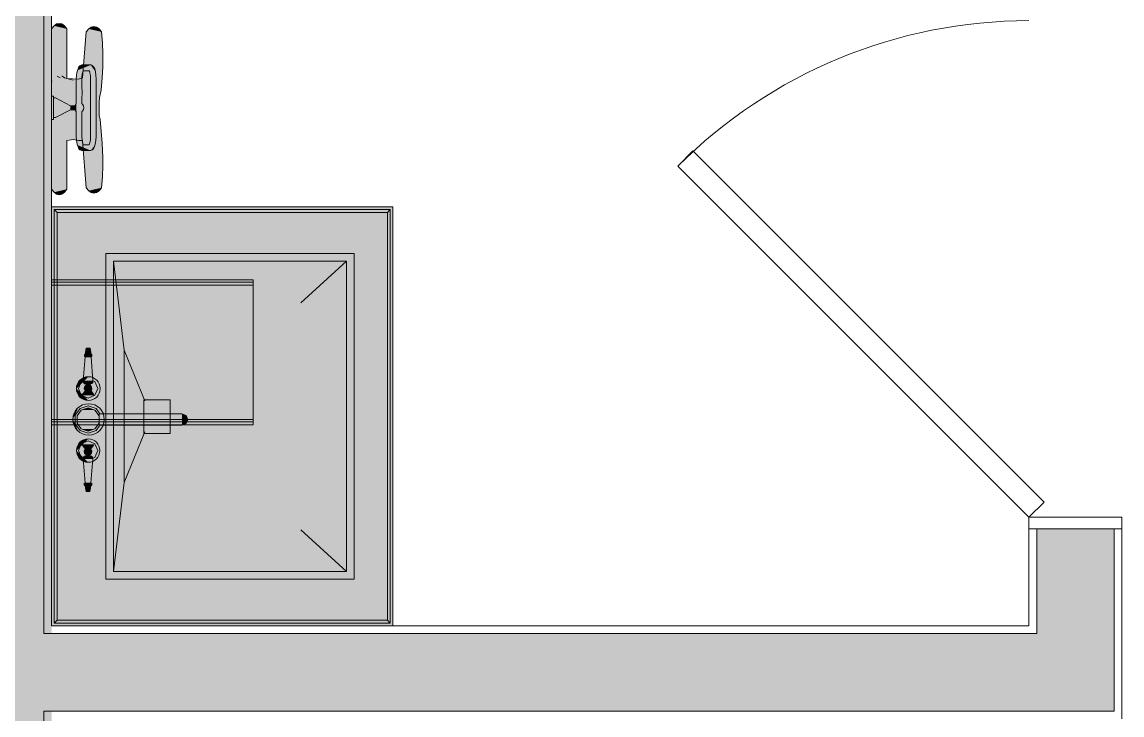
# Model space of a CAD drawing. Header units: inches. Extents: x 99 to 12024, y -5408 to 2559.
# Drawn here: x 8637.7 to 8708.6, y -4484.7 to -4440.1 of the extents above; entities that cross this region are included whole.
import ezdxf

# ---------------------------------------------------------------- set-up
doc = ezdxf.new("R2010")
doc.units = ezdxf.units.IN
doc.header["$LTSCALE"] = 96
doc.header["$MEASUREMENT"] = 0
for name, color, linetype, lineweight in [('Doors', 5, 'Continuous', 5), ('Fixtures_ Interior', 231, 'Continuous', 0), ('Walls_  Normal', 6, 'Continuous', 13)]:
    doc.layers.add(name, color=color, linetype=linetype, lineweight=lineweight)

# ---------------------------------------------------------------- blocks, each defined once
blk = doc.blocks.new('Plumbing_Sinks_Bathroom Sinks_Without Fixtures_Console_Rectangular Console')
at = {"layer": 'Fixtures_ Interior', "color": 17, "lineweight": 0, "true_color": 0x804040, "transparency": 33554687}
for p, q in [((13.32322265025573, 0.1767773523326639), (13.32322265025573, 21.82322310543104)), ((-10.50000081380216, 18.49999967748468), (10.49999989827472, 18.49999967748468)), ((0.999998965793111, 16.00000016645953), (4.269268485828547, 17.33176933512176)), ((-7.305918063894296, 5.944081709487733), (-10.00000018649632, 3.000000145652095))]:
    blk.add_line(p, q, dxfattribs=at)
for points in [[(-13.5, 22.00000000000001), (13.5, 22.00000000000001), (13.5, 0), (-13.5, 0)], [(-1.068353585323763, 16.04542017668718), (1.108699136224971, 16.04542017668718), (1.108699136224971, 14.35996000516558), (-1.068353585323763, 14.35996000516558)]]:
    blk.add_lwpolyline(points, close=True, dxfattribs=at)
for points in [[(-13.32322356578317, 21.82322310543104), (13.32322265025573, 21.82322310543104), (13.14644530051146, 21.64644666862577), (-13.1464462160389, 21.64644666862577), (-13.1464462160389, 0.353554704665342), (13.14644530051146, 0.353554704665342)], [(-13.1464462160389, 21.64644666862577), (-13.32322356578317, 21.82322310543104), (-13.32322356578317, 0.1767773523326639)], [(-13.1464462160389, 0.353554704665342), (-13.32322356578317, 0.1767773523326639), (13.32322265025573, 0.1767773523326639), (13.14644530051146, 0.353554704665342), (13.14644530051146, 21.64644666862577)], [(10.49999989827472, 18.49999967748468), (10.49999989827472, 2.499999511025152), (-10.50000081380216, 2.499999511025152), (-10.50000081380216, 18.49999967748468)], [(-4.269269401355984, 17.33176933512176), (-7.305918063894296, 17.68091760646767), (-10.00000018649632, 17.99999995838513), (9.999999270968885, 17.99999995838513), (9.999999270968885, 3.000000145652095), (7.305917148366859, 5.944081709487733)], [(-10.00000018649632, 17.99999995838513), (-10.00000018649632, 3.000000145652095), (9.999999270968885, 3.000000145652095)], [(-0.999999881320548, 16.00000016645953), (-4.269269401355984, 17.33176933512176), (4.269268485828547, 17.33176933512176), (7.305917148366859, 17.68091760646767), (9.999999270968885, 17.99999995838513)]]:
    blk.add_lwpolyline(points, dxfattribs=at)
at = {"layer": 'Fixtures_ Interior', "color": 7, "lineweight": 0, "true_color": 0xffffff, "transparency": 33554687}
for points in [[(13.5, 22.00000000000001), (13.5, 0), (13.5, 22.00000000000001), (-13.5, 22.00000000000001)], [(-13.5, 22.00000000000001), (13.5, 0), (-13.5, 22.00000000000001), (-13.5, 0)], [(-1.068353585323763, 14.35996000516558), (-1.068353585323763, 16.04542017668718), (-1.068353585323763, 14.35996000516558), (1.108699136224971, 16.04542017668718)], [(1.108699136224971, 16.04542017668718), (1.108699136224971, 14.35996000516558), (1.108699136224971, 16.04542017668718), (-1.068353585323763, 14.35996000516558)]]:
    blk.add_solid(points, dxfattribs=at)
blk = doc.blocks.new('Plumbing_Faucets_Bathroom Fixtures_Deck Mounted_Classic')
at = {"layer": 'Fixtures_ Interior', "color": 17, "lineweight": 0, "true_color": 0x804040, "transparency": 33554687}
for p, q in [((-4.187143588360243, 6.596165840490471), (-4.108564135026029, 6.596165840490471)), ((-4.053983500398999, 6.236031563846836), (-4.053983500398999, 6.611167346185198)), ((-4.108564135026029, 6.251033069541677), (-4.187143588360243, 6.251033069541677))]:
    blk.add_line(p, q, dxfattribs=at)
for points in [[(-0.3989392403809688, 5.667155118099572), (-0.7322565536040884, 5.909101052550909), (-0.8995819407523413, 6.423599455016074), (-0.7322565536040884, 6.938097471103447), (-0.2941944808301287, 7.256074835282561), (0.2472804373599615, 7.256074835282561), (0.6853425101339212, 6.938097471103447), (0.8526678972821742, 6.423599455016074), (0.6853425101339212, 5.909101052550909), (0.3520251969107449, 5.667155118099572)], [(-2.523346152540398, 6.733505386290403), (-2.468538117939147, 6.86570108401645), (-2.026028209955257, 7.048825630120746), (-1.583518301971367, 6.86570108401645), (-1.400224641123714, 6.423599455016074), (-1.583518301971367, 5.981497826015698), (-2.026028209955257, 5.798373279911402), (-2.468538117939147, 5.981497826015698), (-2.523346152540398, 6.113693523741745)], [(2.476432109070231, 6.113693523741745), (2.42162407446898, 5.981497826015698), (1.979113779750435, 5.798373279911402), (1.5366042585012, 5.981497826015698), (1.353310597653547, 6.423599455016074), (1.5366042585012, 6.86570108401645), (1.979113779750435, 7.048825630120746), (2.42162407446898, 6.86570108401645), (2.476432109070231, 6.733505386290403)]]:
    blk.add_lwpolyline(points, dxfattribs=at)
for points in [[(-0.631000140596484, 6.864597975306879), (-0.2555179219506272, 7.137149670565123), (0.20860387848046, 7.137149670565123), (0.5840860971263169, 6.864597975306879), (0.7275074155566017, 6.423599455016074), (0.5840860971263169, 5.982600934725269), (0.20860387848046, 5.71004885308912), (-0.2555179219506272, 5.71004885308912), (-0.631000140596484, 5.982600934725269), (-0.7744214590268257, 6.423599455016074)], [(-2.337711218848369, 6.191494883026166), (-2.413409093578366, 6.127071469787552), (-2.519322565241566, 6.113372057385732), (-4.053983500398999, 6.236031563846836), (-4.108564135026029, 6.179553943427209), (-4.187143588360243, 6.179553943427209), (-4.241724609721928, 6.236031563846836), (-4.617206828367785, 6.298554451821815), (-4.617206828367785, 6.548644458210333), (-4.241724609721928, 6.611167346185198), (-4.187143588360243, 6.667644966604939), (-4.108564135026029, 6.667644966604939), (-4.053983500398999, 6.611167346185198), (-2.519322565241566, 6.733826852646416), (-2.413409093578366, 6.720127440244482), (-2.332109735450558, 6.650936443649584), (-2.301733662364484, 6.548644458210333), (-2.243587720998903, 6.548644458210333), (-2.137226410610992, 6.6480417009343), (-1.993486422829051, 6.671464697849387), (-1.861024390911098, 6.610984975848623), (-1.613349852670183, 6.798735237354435), (-1.613349852670183, 6.048463672677713), (-1.862189549359243, 6.237097185263224), (-1.995770765754628, 6.176106074618474), (-2.137226410610992, 6.199157209097848), (-2.243587720998903, 6.298554451821815), (-2.305919510155604, 6.298554451821815)], [(2.337711218848369, 6.663538518394262), (2.413409093578366, 6.727961931632876), (2.519322565241566, 6.741661344034696), (4.053983500398999, 6.619001837573592), (4.108564135026029, 6.67547945799322), (4.187143588360243, 6.67547945799322), (4.241724609721928, 6.619001837573592), (4.617206828367785, 6.556478949598613), (4.617206828367785, 6.306388943210095), (4.241724609721928, 6.24386605523523), (4.187143588360243, 6.187388434815489), (4.108564135026029, 6.187388434815489), (4.053983500398999, 6.24386605523523), (2.519322565241566, 6.121206548774012), (2.413409093578366, 6.134905961175946), (2.332109735450558, 6.204096957770844), (2.301733662364484, 6.306388943210095), (2.243587720998903, 6.306388943210095), (2.137226410610992, 6.206991700486128), (1.993486422829051, 6.183568703571041), (1.861024390911098, 6.244048425571805), (1.613349852670183, 6.056298164065993), (1.613349852670183, 6.806569728742716), (1.862189549359243, 6.617936216157204), (1.995770765754628, 6.678927326801954), (2.137226410610992, 6.65587619232258), (2.243587720998903, 6.556478949598613), (2.305919510155604, 6.556478949598613)], [(0.3520251969107449, 0.3751357823383614), (0.2420486910144746, 0.1098750367648336), (-0.02345702173511199, 0), (-0.2889627344846417, 0.1098750367648336), (-0.3989392403809688, 0.3751357823383614), (-0.3989392403809688, 5.716169077943732), (0.3520251969107449, 5.716169077943732)]]:
    blk.add_lwpolyline(points, close=True, dxfattribs=at)
for centre, radius in [((-2.014594084295879, 6.411675394647768), 0.7671344022226042), ((-0.02975973674494981, 6.394855214821881), 1.013109748855435), ((1.980874330755569, 6.421349356036687), 0.7534533548246306)]:
    blk.add_circle(centre, radius, dxfattribs=at)
at = {"layer": 'Fixtures_ Interior', "color": 7, "lineweight": 0, "true_color": 0xffffff, "transparency": 33554687}
for points in [[(-2.014594084295879, 7.178809796870372), (-2.73546462121547, 6.674050812845994), (-2.781728486518483, 6.411675394647768), (-2.770073991207085, 6.544886885619333)], [(-2.014594084295879, 7.178809796870372), (-2.781728486518483, 6.411675394647768), (-2.735464621215469, 6.149299976449542), (-2.770073991207085, 6.278463903676203)], [(-2.014594084295879, 7.178809796870372), (-2.602253130243904, 6.904779883360748), (-2.73546462121547, 6.674050812845994), (-2.678951964737644, 6.79524259575907)], [(-2.014594084295879, 7.178809796870372), (-2.735464621215469, 6.149299976449542), (-2.602253130243904, 5.918570905934788), (-2.678951964737644, 6.028108193536466)], [(-2.014594084295879, 7.178809796870372), (-2.398161285407181, 7.076033275089532), (-2.602253130243904, 6.904779883360748), (-2.507698573008859, 6.999334440595793)], [(-2.014594084295879, 7.178809796870372), (-2.602253130243904, 5.918570905934788), (-2.398161285407181, 5.747317514206003), (-2.507698573008859, 5.824016348699743)], [(-2.014594084295879, 7.178809796870372), (-2.147805575267445, 7.167155301558974), (-2.398161285407181, 7.076033275089532), (-2.276969502494106, 7.132545931567358)], [(-2.014594084295879, 7.178809796870372), (-2.398161285407181, 5.747317514206003), (-2.147805575267445, 5.656195487736562), (-2.276969502494106, 5.690804857728178)], [(-2.014594084295879, 7.178809796870372), (-2.147805575267445, 5.656195487736562), (-1.881382593324314, 5.656195487736562), (-2.014594084295879, 5.644540992425164)], [(-2.014594084295879, 7.178809796870372), (-1.881382593324314, 5.656195487736562), (-1.631026883184578, 5.747317514206004), (-1.752218666097654, 5.690804857728178)], [(-2.014594084295879, 7.178809796870372), (-1.631026883184578, 5.747317514206004), (-1.426935038347855, 5.918570905934788), (-1.5214895955829, 5.824016348699743)], [(-2.014594084295879, 7.178809796870372), (-1.426935038347855, 5.918570905934788), (-1.29372354737629, 6.149299976449542), (-1.350236203854116, 6.028108193536466)], [(-2.014594084295879, 7.178809796870372), (-1.29372354737629, 6.149299976449542), (-1.247459682073276, 6.411675394647768), (-1.259114177384674, 6.278463903676203)], [(-2.014594084295879, 7.178809796870372), (-1.247459682073276, 6.411675394647768), (-1.29372354737629, 6.674050812845993), (-1.259114177384674, 6.544886885619333)], [(-2.014594084295879, 7.178809796870372), (-1.29372354737629, 6.674050812845993), (-1.426935038347855, 6.904779883360747), (-1.350236203854116, 6.795242595759069)], [(-2.014594084295879, 7.178809796870372), (-1.426935038347855, 6.904779883360747), (-1.631026883184578, 7.076033275089531), (-1.5214895955829, 6.999334440595791)], [(-2.014594084295879, 7.178809796870372), (-1.631026883184578, 7.076033275089531), (-1.881382593324314, 7.167155301558973), (-1.752218666097654, 7.132545931567356)], [(-0.02975973674494981, 7.407964963677315), (-0.9817714917906666, 6.741359156330049), (-1.042869485600384, 6.394855214821881), (-1.027478072070033, 6.570779876487228)], [(-0.02975973674494981, 7.407964963677315), (-1.042869485600384, 6.394855214821881), (-0.9817714917906664, 6.048351273313713), (-1.027478072070032, 6.218930553156533)], [(-0.02975973674494981, 7.407964963677315), (-0.8058468301253189, 7.046069608638796), (-0.9817714917906666, 6.741359156330049), (-0.9071385160754288, 6.901410089249598)], [(-0.02975973674494981, 7.407964963677315), (-0.9817714917906664, 6.048351273313713), (-0.8058468301253187, 5.743640821004966), (-0.9071385160754286, 5.888300340394164)], [(-0.02975973674494981, 7.407964963677315), (-0.5363146111726671, 7.27223399415236), (-0.8058468301253189, 7.046069608638796), (-0.6809741305618647, 7.17094230820225)], [(-0.02975973674494981, 7.407964963677315), (-0.8058468301253187, 5.743640821004966), (-0.536314611172667, 5.517476435491402), (-0.6809741305618646, 5.618768121441512)], [(-0.2555179219506272, 7.137149670565123), (-0.2555179219506272, 5.71004885308912), (-0.2555179219506272, 7.137149670565123), (-0.631000140596484, 5.982600934725269)], [(-0.631000140596484, 6.864597975306879), (-0.2555179219506272, 7.137149670565123), (-0.631000140596484, 6.864597975306879), (-0.631000140596484, 5.982600934725269)], [(-0.02975973674494981, 7.407964963677315), (-0.2056843984102975, 7.392573550146964), (-0.5363146111726671, 7.27223399415236), (-0.3762636782531178, 7.346866969867598)], [(-0.02975973674494981, 7.407964963677315), (-0.536314611172667, 5.517476435491402), (-0.2056843984102976, 5.397136879496799), (-0.3762636782531178, 5.442843459776165)], [(-0.2555179219506272, 7.137149670565123), (0.20860387848046, 7.137149670565123), (-0.2555179219506272, 7.137149670565123), (0.20860387848046, 5.71004885308912)], [(0.20860387848046, 5.71004885308912), (-0.2555179219506272, 5.71004885308912), (0.20860387848046, 5.71004885308912), (-0.2555179219506272, 7.137149670565123)], [(-0.02975973674494981, 7.407964963677315), (-0.2056843984102976, 5.397136879496799), (0.1461649249203975, 5.397136879496799), (-0.02975973674495, 5.381745465966447)], [(-0.02975973674494981, 7.407964963677315), (0.1461649249203975, 5.397136879496799), (0.4767951376827669, 5.517476435491402), (0.3167442047632177, 5.442843459776165)], [(-0.02975973674494981, 7.407964963677315), (0.4767951376827669, 5.517476435491402), (0.7463273566354184, 5.743640821004966), (0.6214546570719645, 5.618768121441512)], [(-0.02975973674494981, 7.407964963677315), (0.7463273566354184, 5.743640821004966), (0.9222520183007659, 6.048351273313713), (0.8476190425855282, 5.888300340394164)], [(-0.02975973674494981, 7.407964963677315), (0.9222520183007659, 6.048351273313713), (0.9833500121104835, 6.394855214821881), (0.967958598580132, 6.218930553156533)], [(-0.02975973674494981, 7.407964963677315), (0.9833500121104835, 6.394855214821881), (0.9222520183007656, 6.741359156330049), (0.9679585985801319, 6.570779876487228)], [(-0.02975973674494981, 7.407964963677315), (0.9222520183007656, 6.741359156330049), (0.7463273566354182, 7.046069608638795), (0.847619042585528, 6.901410089249597)], [(-0.02975973674494981, 7.407964963677315), (0.7463273566354182, 7.046069608638795), (0.4767951376827668, 7.272233994152359), (0.6214546570719642, 7.170942308202249)], [(-0.02975973674494981, 7.407964963677315), (0.4767951376827668, 7.272233994152359), (0.1461649249203977, 7.392573550146962), (0.3167442047632177, 7.346866969867596)], [(0.20860387848046, 7.137149670565123), (0.5840860971263169, 6.864597975306879), (0.20860387848046, 7.137149670565123), (0.5840860971263169, 5.982600934725269)], [(0.20860387848046, 7.137149670565123), (0.5840860971263169, 5.982600934725269), (0.20860387848046, 7.137149670565123), (0.20860387848046, 5.71004885308912)], [(1.980874330755569, 7.174802710861318), (1.272859773120477, 6.679045580443013), (1.227420975930938, 6.421349356036687), (1.238867625391215, 6.55218515805902)], [(1.980874330755569, 7.174802710861318), (1.227420975930938, 6.421349356036687), (1.272859773120477, 6.163653131630362), (1.238867625391215, 6.290513554014355)], [(1.980874330755569, 7.174802710861318), (1.403695575142809, 6.905659836994715), (1.272859773120477, 6.679045580443013), (1.328364584910828, 6.798076033449003)], [(1.980874330755569, 7.174802710861318), (1.272859773120477, 6.163653131630362), (1.403695575142809, 5.93703887507866), (1.328364584910828, 6.044622678624372)], [(1.980874330755569, 7.174802710861318), (1.604147653343253, 7.073859101881428), (1.403695575142809, 6.905659836994715), (1.496563849797541, 6.998528111649447)], [(1.980874330755569, 7.174802710861318), (1.403695575142809, 5.93703887507866), (1.604147653343253, 5.768839610191947), (1.496563849797541, 5.844170600423928)], [(1.980874330755569, 7.174802710861318), (1.850038528733237, 7.163356061401042), (1.604147653343253, 7.073859101881428), (1.723178106349243, 7.12936391367178)], [(1.980874330755569, 7.174802710861318), (1.604147653343253, 5.768839610191947), (1.850038528733237, 5.679342650672334), (1.723178106349243, 5.713334798401596)], [(1.980874330755569, 7.174802710861318), (1.850038528733237, 5.679342650672334), (2.111710132777901, 5.679342650672334), (1.980874330755569, 5.667896001212058)], [(1.980874330755569, 7.174802710861318), (2.111710132777901, 5.679342650672334), (2.357601008167884, 5.768839610191947), (2.238570555161894, 5.713334798401596)], [(1.980874330755569, 7.174802710861318), (2.357601008167884, 5.768839610191947), (2.558053086368328, 5.93703887507866), (2.465184811713597, 5.844170600423928)], [(1.980874330755569, 7.174802710861318), (2.558053086368328, 5.93703887507866), (2.68888888839066, 6.163653131630362), (2.633384076600309, 6.044622678624372)], [(1.980874330755569, 7.174802710861318), (2.68888888839066, 6.163653131630362), (2.734327685580198, 6.421349356036687), (2.722881036119922, 6.290513554014355)], [(1.980874330755569, 7.174802710861318), (2.734327685580198, 6.421349356036687), (2.68888888839066, 6.679045580443013), (2.722881036119922, 6.552185158059019)], [(1.980874330755569, 7.174802710861318), (2.68888888839066, 6.679045580443013), (2.558053086368328, 6.905659836994714), (2.633384076600308, 6.798076033449002)], [(1.980874330755569, 7.174802710861318), (2.558053086368328, 6.905659836994714), (2.357601008167884, 7.073859101881427), (2.465184811713596, 6.998528111649446)], [(1.980874330755569, 7.174802710861318), (2.357601008167884, 7.073859101881427), (2.111710132777901, 7.16335606140104), (2.238570555161894, 7.129363913671778)], [(-4.617206828367785, 6.548644458210333), (-4.241724609721928, 6.611167346185198), (-4.617206828367785, 6.548644458210333), (-4.617206828367785, 6.298554451821815)], [(-4.617206828367785, 6.298554451821815), (-4.241724609721928, 6.611167346185198), (-4.617206828367785, 6.298554451821815), (-4.241724609721928, 6.236031563846836)], [(-4.187143588360243, 6.667644966604939), (-4.053983500398999, 6.611167346185198), (-4.187143588360243, 6.667644966604939), (-4.241724609721928, 6.611167346185198)], [(-4.241724609721928, 6.236031563846836), (-4.241724609721928, 6.611167346185198), (-4.241724609721928, 6.236031563846836), (-4.053983500398999, 6.236031563846836)], [(-4.241724609721928, 6.611167346185198), (-4.053983500398999, 6.611167346185198), (-4.241724609721928, 6.611167346185198), (-4.053983500398999, 6.236031563846836)], [(-4.108564135026029, 6.667644966604939), (-4.053983500398999, 6.611167346185198), (-4.108564135026029, 6.667644966604939), (-4.187143588360243, 6.667644966604939)], [(-2.519322565241566, 6.113372057385732), (-4.053983500398999, 6.611167346185198), (-2.519322565241566, 6.113372057385732), (-2.519322565241566, 6.733826852646416)], [(-4.053983500398999, 6.236031563846836), (-4.053983500398999, 6.611167346185198), (-4.053983500398999, 6.236031563846836), (-2.519322565241566, 6.113372057385732)], [(-2.305919510155604, 6.298554451821815), (-2.519322565241566, 6.113372057385732), (-2.305919510155604, 6.298554451821815), (-2.519322565241566, 6.733826852646416)], [(-2.519322565241566, 6.733826852646416), (-2.413409093578366, 6.720127440244482), (-2.519322565241566, 6.733826852646416), (-2.301733662364484, 6.548644458210333)], [(-2.305919510155604, 6.298554451821815), (-2.519322565241566, 6.733826852646416), (-2.305919510155604, 6.298554451821815), (-2.301733662364484, 6.548644458210333)], [(-2.413409093578366, 6.720127440244482), (-2.332109735450558, 6.650936443649584), (-2.413409093578366, 6.720127440244482), (-2.301733662364484, 6.548644458210333)], [(-2.301733662364484, 6.548644458210333), (-2.243587720998903, 6.298554451821815), (-2.301733662364484, 6.548644458210333), (-2.305919510155604, 6.298554451821815)], [(-2.243587720998903, 6.548644458210333), (-2.243587720998903, 6.298554451821815), (-2.243587720998903, 6.548644458210333), (-2.301733662364484, 6.548644458210333)], [(-2.137226410610992, 6.6480417009343), (-1.862189549359243, 6.237097185263224), (-2.137226410610992, 6.6480417009343), (-2.243587720998903, 6.548644458210333)], [(-2.243587720998903, 6.548644458210333), (-1.862189549359243, 6.237097185263224), (-2.243587720998903, 6.548644458210333), (-2.243587720998903, 6.298554451821815)], [(-1.993486422829051, 6.671464697849387), (-1.862189549359243, 6.237097185263224), (-1.993486422829051, 6.671464697849387), (-2.137226410610992, 6.6480417009343)], [(-1.993486422829051, 6.671464697849387), (-1.861024390911098, 6.610984975848623), (-1.993486422829051, 6.671464697849387), (-1.862189549359243, 6.237097185263224)], [(-1.861024390911098, 6.610984975848623), (-1.613349852670183, 6.048463672677713), (-1.861024390911098, 6.610984975848623), (-1.862189549359243, 6.237097185263224)], [(-1.861024390911098, 6.610984975848623), (-1.613349852670183, 6.798735237354435), (-1.861024390911098, 6.610984975848623), (-1.613349852670183, 6.048463672677713)], [(-0.7744214590268257, 6.423599455016074), (-0.631000140596484, 6.864597975306879), (-0.7744214590268257, 6.423599455016074), (-0.631000140596484, 5.982600934725269)], [(0.5840860971263169, 6.864597975306879), (0.7275074155566017, 6.423599455016074), (0.5840860971263169, 6.864597975306879), (0.5840860971263169, 5.982600934725269)], [(1.861024390911098, 6.244048425571805), (1.613349852670183, 6.056298164065993), (1.861024390911098, 6.244048425571805), (1.613349852670183, 6.806569728742716)], [(1.861024390911098, 6.244048425571805), (1.613349852670183, 6.806569728742716), (1.861024390911098, 6.244048425571805), (1.862189549359243, 6.617936216157204)], [(1.861024390911098, 6.244048425571805), (1.862189549359243, 6.617936216157204), (1.861024390911098, 6.244048425571805), (1.993486422829051, 6.183568703571041)], [(1.995770765754628, 6.678927326801954), (2.243587720998903, 6.556478949598613), (1.995770765754628, 6.678927326801954), (1.862189549359243, 6.617936216157204)], [(2.137226410610992, 6.206991700486128), (1.993486422829051, 6.183568703571041), (2.137226410610992, 6.206991700486128), (1.862189549359243, 6.617936216157204)], [(2.243587720998903, 6.306388943210095), (2.137226410610992, 6.206991700486128), (2.243587720998903, 6.306388943210095), (1.862189549359243, 6.617936216157204)], [(1.862189549359243, 6.617936216157204), (2.243587720998903, 6.556478949598613), (1.862189549359243, 6.617936216157204), (2.243587720998903, 6.306388943210095)], [(1.995770765754628, 6.678927326801954), (2.137226410610992, 6.65587619232258), (1.995770765754628, 6.678927326801954), (2.243587720998903, 6.556478949598613)], [(2.301733662364484, 6.306388943210095), (2.243587720998903, 6.306388943210095), (2.301733662364484, 6.306388943210095), (2.243587720998903, 6.556478949598613)], [(2.305919510155604, 6.556478949598613), (2.301733662364484, 6.306388943210095), (2.305919510155604, 6.556478949598613), (2.243587720998903, 6.556478949598613)], [(2.305919510155604, 6.556478949598613), (2.519322565241566, 6.121206548774012), (2.305919510155604, 6.556478949598613), (2.301733662364484, 6.306388943210095)], [(2.337711218848369, 6.663538518394262), (2.519322565241566, 6.741661344034696), (2.337711218848369, 6.663538518394262), (2.305919510155604, 6.556478949598613)], [(2.519322565241566, 6.741661344034696), (2.519322565241566, 6.121206548774012), (2.519322565241566, 6.741661344034696), (2.305919510155604, 6.556478949598613)], [(2.413409093578366, 6.727961931632876), (2.519322565241566, 6.741661344034696), (2.413409093578366, 6.727961931632876), (2.337711218848369, 6.663538518394262)], [(2.519322565241566, 6.741661344034696), (4.053983500398999, 6.619001837573592), (2.519322565241566, 6.741661344034696), (4.053983500398999, 6.24386605523523)], [(4.053983500398999, 6.24386605523523), (2.519322565241566, 6.121206548774012), (4.053983500398999, 6.24386605523523), (2.519322565241566, 6.741661344034696)], [(4.053983500398999, 6.619001837573592), (4.108564135026029, 6.67547945799322), (4.053983500398999, 6.619001837573592), (4.187143588360243, 6.67547945799322)], [(4.187143588360243, 6.67547945799322), (4.241724609721928, 6.619001837573592), (4.187143588360243, 6.67547945799322), (4.053983500398999, 6.619001837573592)], [(4.241724609721928, 6.24386605523523), (4.053983500398999, 6.24386605523523), (4.241724609721928, 6.24386605523523), (4.241724609721928, 6.619001837573592)], [(4.241724609721928, 6.619001837573592), (4.053983500398999, 6.24386605523523), (4.241724609721928, 6.619001837573592), (4.053983500398999, 6.619001837573592)], [(4.241724609721928, 6.619001837573592), (4.617206828367785, 6.556478949598613), (4.241724609721928, 6.619001837573592), (4.241724609721928, 6.24386605523523)], [(4.617206828367785, 6.556478949598613), (4.617206828367785, 6.306388943210095), (4.617206828367785, 6.556478949598613), (4.241724609721928, 6.24386605523523)], [(-4.053983500398999, 6.236031563846836), (-4.187143588360243, 6.179553943427209), (-4.053983500398999, 6.236031563846836), (-4.241724609721928, 6.236031563846836)], [(-4.108564135026029, 6.179553943427209), (-4.187143588360243, 6.179553943427209), (-4.108564135026029, 6.179553943427209), (-4.053983500398999, 6.236031563846836)], [(-2.337711218848369, 6.191494883026166), (-2.519322565241566, 6.113372057385732), (-2.337711218848369, 6.191494883026166), (-2.305919510155604, 6.298554451821815)], [(-2.413409093578366, 6.127071469787552), (-2.519322565241566, 6.113372057385732), (-2.413409093578366, 6.127071469787552), (-2.337711218848369, 6.191494883026166)], [(-1.862189549359243, 6.237097185263224), (-1.995770765754628, 6.176106074618474), (-1.862189549359243, 6.237097185263224), (-2.243587720998903, 6.298554451821815)], [(-2.137226410610992, 6.199157209097848), (-2.243587720998903, 6.298554451821815), (-2.137226410610992, 6.199157209097848), (-1.995770765754628, 6.176106074618474)], [(0.3520251969107449, 0.3751357823383614), (-0.3989392403809688, 0.3751357823383614), (0.3520251969107449, 0.3751357823383614), (0.3520251969107449, 5.716169077943732)], [(0.3520251969107449, 5.716169077943732), (-0.3989392403809688, 0.3751357823383614), (0.3520251969107449, 5.716169077943732), (-0.3989392403809688, 5.716169077943732)], [(2.413409093578366, 6.134905961175946), (2.332109735450558, 6.204096957770844), (2.413409093578366, 6.134905961175946), (2.301733662364484, 6.306388943210095)], [(2.519322565241566, 6.121206548774012), (2.413409093578366, 6.134905961175946), (2.519322565241566, 6.121206548774012), (2.301733662364484, 6.306388943210095)], [(4.187143588360243, 6.187388434815489), (4.108564135026029, 6.187388434815489), (4.187143588360243, 6.187388434815489), (4.053983500398999, 6.24386605523523)], [(4.241724609721928, 6.24386605523523), (4.187143588360243, 6.187388434815489), (4.241724609721928, 6.24386605523523), (4.053983500398999, 6.24386605523523)], [(-0.2889627344846417, 0.1098750367648336), (-0.3989392403809688, 0.3751357823383614), (-0.2889627344846417, 0.1098750367648336), (-0.02345702173511199, 0)], [(-0.02345702173511199, 0), (-0.3989392403809688, 0.3751357823383614), (-0.02345702173511199, 0), (0.3520251969107449, 0.3751357823383614)], [(0.2420486910144746, 0.1098750367648336), (-0.02345702173511199, 0), (0.2420486910144746, 0.1098750367648336), (0.3520251969107449, 0.3751357823383614)]]:
    blk.add_solid(points, dxfattribs=at)
blk = doc.blocks.new('Bathroom Accessories_Towels & Towel Bars_Towels_Folded Towel')
at = {"layer": 'Fixtures_ Interior', "color": 17, "lineweight": 0, "true_color": 0x804040, "transparency": 33554687}
for p, q in [((-4.5, 0), (-4.5, 13)), ((-4.5, 13), (4.5, 13)), ((4.5, 13), (4.5, 0)), ((4.5, 0), (-4.5, 0))]:
    blk.add_line(p, q, dxfattribs=at)
at = {"layer": 'Fixtures_ Interior', "color": 7, "lineweight": 0, "true_color": 0xffffff, "transparency": 33554687}
blk.add_solid([(4.5, 13), (4.5, 0), (-4.5, 13), (-4.5, 0)], dxfattribs=at)
blk = doc.blocks.new('Bathroom Accessories_Towels & Towel Bars_Towel Bars_Classic Towel Ring')
at = {"layer": 'Fixtures_ Interior', "color": 17, "lineweight": 0, "true_color": 0x804040, "transparency": 33554687}
for points in [[(-0.7522928151878716, 2.875), (0.7523881613509786, 2.875), (0.7523881613509786, 2.75047286682576), (-0.7522928151878858, 2.75047286682576)], [(-2.631328351542976, 0.1672957961177417), (-2.695382490667924, 0.228741678942356), (-2.75, 0.3544735590818391), (-2.75, 0.9286772315351755), (-2.695382490667924, 1.054409111674659), (-2.631328351542976, 1.115854994499216), (-2.507585460699573, 1.170945290794123), (-2.40207246287062, 1.202980197281306), (-2.251623258425667, 1.241651555128726), (-2.06736166418554, 1.268996252027819), (-1.861844623145799, 1.283150790617015), (-0.2814518001760291, 1.283150790617015), (-0.1253422127147985, 1.386743070253544), (-0.1253422127147985, 1.663096225922516), (-0.6269029293914912, 2.625946025005078), (-0.6269029293914912, 2.75047286682576), (0.6269982755546266, 2.75047286682576), (0.6269982755546266, 2.625946025005078), (0.1254375588779055, 1.663096225922516), (0.1254375588779055, 1.386743296537304), (0.221707846341161, 1.322859367133447), (0.2484244672536988, 1.283150790617015), (1.861844916518635, 1.283150790617015), (2.067361957558347, 1.268996252027819), (2.251623551798474, 1.241651555128726), (2.402072756243427, 1.202980197281306), (2.507586047445216, 1.170945290794123), (2.631328351542976, 1.115854994499216), (2.695382197295118, 1.054409111674659), (2.75, 0.9286772315351755), (2.75, 0.3544735590818391), (2.695382197295118, 0.228741678942356), (2.631328351542976, 0.1672957961177417), (2.507586047445216, 0.1122049171157187), (2.402072756243427, 0.08017001062853524), (2.251623551798474, 0.04149923548823153), (2.067361957558347, 0.01415453858919591), (1.861844916518635, 0), (-1.861844623145799, 0), (-2.06736166418554, 0.01415453858919591), (-2.316284604766082, 0.05109507624956677), (-2.49681185925005, 0.09749697575180163)]]:
    blk.add_lwpolyline(points, close=True, dxfattribs=at)
blk.add_lwpolyline([(-2.32267463243187, 0.4206137304443018), (-2.251623258425667, 0.4023511066773153), (-2.06736166418554, 0.3750058270711634), (-1.861844623145799, 0.3608518711890838), (1.861844916518635, 0.3608518711890838), (2.067361957558347, 0.3750058270711634), (2.251623551798474, 0.4023511066773153), (2.322677134754514, 0.420614579303674), (2.377048055586357, 0.4448205495161233), (2.377048055586357, 0.8383298567075599), (2.32267650563719, 0.8625365577831872), (2.251623551798474, 0.8807996839396424), (2.067361957558347, 0.908144380838678), (1.861844916518635, 0.9222989194278739), (0.2484247213638469, 0.9222989194278739), (0.221707846341161, 0.8825903429114419), (0.1200095751551089, 0.8151047008148566), (4.767308158193373e-05, 0.7914071677636798), (-0.1199142289919735, 0.8151047008148566), (-0.2216125001780256, 0.8825903429114419), (-0.2463208394530056, 0.9193136864859071, -0.009373819384279653), (-1.911642861272071, 0.9240009578089143), (-2.00283420402701, 0.9177203526897983), (-2.251623258425667, 0.8807996839396424), (-2.322676212265549, 0.8625365577826756), (-2.37704776221355, 0.8383298567076167), (-2.37704776221355, 0.4448205495161233), (-2.296559171668804, 0.4089869753304924)], format="xyb", dxfattribs=at)
at = {"layer": 'Fixtures_ Interior', "color": 7, "lineweight": 0, "true_color": 0xffffff, "transparency": 33554687}
for points in [[(-0.7522928151878716, 2.75047286682576), (-0.7522928151878716, 2.875), (-0.7522928151878716, 2.75047286682576), (0.7523881613509786, 2.875)], [(0.7523881613509786, 2.875), (0.7523881613509786, 2.75047286682576), (0.7523881613509786, 2.875), (-0.7522928151878716, 2.75047286682576)], [(-0.6269029293914912, 2.75047286682576), (0.6269982755546266, 2.75047286682576), (-0.6269029293914912, 2.75047286682576), (0.6269982755546266, 2.625946025005078)], [(-0.6269029293914912, 2.625946025005078), (-0.6269029293914912, 2.75047286682576), (-0.6269029293914912, 2.625946025005078), (0.6269982755546266, 2.625946025005078)], [(0.6269982755546266, 2.625946025005078), (0.1254375588779055, 1.663096225922516), (0.6269982755546266, 2.625946025005078), (-0.6269029293914912, 2.625946025005078)], [(-0.6269029293914912, 2.625946025005078), (0.1254375588779055, 1.663096225922516), (-0.6269029293914912, 2.625946025005078), (-0.1253422127147985, 1.663096225922516)], [(0.1254375588779055, 1.663096225922516), (0.1254375588779055, 1.386743296537304), (0.1254375588779055, 1.663096225922516), (-0.1253422127147985, 1.663096225922516)], [(-0.1253422127147985, 1.663096225922516), (0.1254375588779055, 1.386743296537304), (-0.1253422127147985, 1.663096225922516), (-0.1253422127147985, 1.386743070253544)], [(-2.75, 0.9286772315351755), (-2.507585460699573, 1.170945290794123), (-2.75, 0.9286772315351755), (-2.40207246287062, 1.202980197281306)], [(-2.75, 0.3544735590818391), (-2.75, 0.9286772315351755), (-2.75, 0.3544735590818391), (-2.40207246287062, 1.202980197281306)], [(-2.40207246287062, 1.202980197281306), (-2.316284604766082, 0.05109507624956677), (-2.40207246287062, 1.202980197281306), (-2.75, 0.3544735590818391)], [(-2.75, 0.9286772315351755), (-2.631328351542976, 1.115854994499216), (-2.75, 0.9286772315351755), (-2.507585460699573, 1.170945290794123)], [(-2.695382490667924, 1.054409111674659), (-2.631328351542976, 1.115854994499216), (-2.695382490667924, 1.054409111674659), (-2.75, 0.9286772315351755)], [(-2.251623258425667, 1.241651555128726), (-2.316284604766082, 0.05109507624956677), (-2.251623258425667, 1.241651555128726), (-2.40207246287062, 1.202980197281306)], [(-2.251623258425667, 1.241651555128726), (-2.06736166418554, 0.01415453858919591), (-2.251623258425667, 1.241651555128726), (-2.316284604766082, 0.05109507624956677)], [(-2.06736166418554, 1.268996252027819), (-2.06736166418554, 0.01415453858919591), (-2.06736166418554, 1.268996252027819), (-2.251623258425667, 1.241651555128726)], [(-1.861844623145799, 1.283150790617015), (-1.861844623145799, 0), (-1.861844623145799, 1.283150790617015), (-2.06736166418554, 0.01415453858919591)], [(-2.06736166418554, 1.268996252027819), (-1.861844623145799, 1.283150790617015), (-2.06736166418554, 1.268996252027819), (-2.06736166418554, 0.01415453858919591)], [(1.861844916518635, 0), (-1.861844623145799, 0), (1.861844916518635, 0), (0.2484244672536988, 1.283150790617015)], [(0.2484244672536988, 1.283150790617015), (-1.861844623145799, 0), (0.2484244672536988, 1.283150790617015), (-0.2814518001760291, 1.283150790617015)], [(-1.861844623145799, 1.283150790617015), (-0.2814518001760291, 1.283150790617015), (-1.861844623145799, 1.283150790617015), (-1.861844623145799, 0)], [(-0.1253422127147985, 1.386743070253544), (0.2484244672536988, 1.283150790617015), (-0.1253422127147985, 1.386743070253544), (-0.2814518001760291, 1.283150790617015)], [(0.1254375588779055, 1.386743296537304), (0.2484244672536988, 1.283150790617015), (0.1254375588779055, 1.386743296537304), (-0.1253422127147985, 1.386743070253544)], [(0.221707846341161, 1.322859367133447), (0.2484244672536988, 1.283150790617015), (0.221707846341161, 1.322859367133447), (0.1254375588779055, 1.386743296537304)], [(0.2484244672536988, 1.283150790617015), (1.861844916518635, 1.283150790617015), (0.2484244672536988, 1.283150790617015), (1.861844916518635, 0)], [(1.861844916518635, 1.283150790617015), (2.067361957558347, 1.268996252027819), (1.861844916518635, 1.283150790617015), (2.067361957558347, 0.01415453858919591)], [(1.861844916518635, 1.283150790617015), (2.067361957558347, 0.01415453858919591), (1.861844916518635, 1.283150790617015), (1.861844916518635, 0)], [(2.251623551798474, 1.241651555128726), (2.067361957558347, 0.01415453858919591), (2.251623551798474, 1.241651555128726), (2.067361957558347, 1.268996252027819)], [(2.251623551798474, 0.04149923548823153), (2.067361957558347, 0.01415453858919591), (2.251623551798474, 0.04149923548823153), (2.251623551798474, 1.241651555128726)], [(2.251623551798474, 1.241651555128726), (2.402072756243427, 1.202980197281306), (2.251623551798474, 1.241651555128726), (2.251623551798474, 0.04149923548823153)], [(2.402072756243427, 1.202980197281306), (2.402072756243427, 0.08017001062853524), (2.402072756243427, 1.202980197281306), (2.251623551798474, 0.04149923548823153)], [(2.402072756243427, 1.202980197281306), (2.507586047445216, 1.170945290794123), (2.402072756243427, 1.202980197281306), (2.75, 0.9286772315351755)], [(2.75, 0.9286772315351755), (2.75, 0.3544735590818391), (2.75, 0.9286772315351755), (2.402072756243427, 1.202980197281306)], [(2.75, 0.3544735590818391), (2.402072756243427, 0.08017001062853524), (2.75, 0.3544735590818391), (2.402072756243427, 1.202980197281306)], [(2.507586047445216, 1.170945290794123), (2.631328351542976, 1.115854994499216), (2.507586047445216, 1.170945290794123), (2.75, 0.9286772315351755)], [(2.631328351542976, 1.115854994499216), (2.695382197295118, 1.054409111674659), (2.631328351542976, 1.115854994499216), (2.75, 0.9286772315351755)], [(-2.695382490667924, 0.228741678942356), (-2.75, 0.3544735590818391), (-2.695382490667924, 0.228741678942356), (-2.631328351542976, 0.1672957961177417)], [(-2.631328351542976, 0.1672957961177417), (-2.75, 0.3544735590818391), (-2.631328351542976, 0.1672957961177417), (-2.496811859250045, 0.09749697575182381)], [(-2.75, 0.3544735590818391), (-2.316284604766082, 0.05109507624956677), (-2.75, 0.3544735590818391), (-2.496811859250045, 0.09749697575182381)], [(2.507586047445216, 0.1122049171157187), (2.402072756243427, 0.08017001062853524), (2.507586047445216, 0.1122049171157187), (2.75, 0.3544735590818391)], [(2.75, 0.3544735590818391), (2.631328351542976, 0.1672957961177417), (2.75, 0.3544735590818391), (2.507586047445216, 0.1122049171157187)], [(2.695382197295118, 0.228741678942356), (2.631328351542976, 0.1672957961177417), (2.695382197295118, 0.228741678942356), (2.75, 0.3544735590818391)]]:
    blk.add_solid(points, dxfattribs=at)
blk = doc.blocks.new('Bathroom Accessories_Towels & Towel Bars_Towels_Single Towel (scruntched)')
at = {"layer": 'Fixtures_ Interior', "lineweight": 0, "transparency": 33554687}
for p, q in [((-2.557925624269274, 2.765069234172174), (-2.682745999616088, 2.962054837223477)), ((-2.284217678468593, 3.3125), (-2.284217678468593, 3.279946959816442))]:
    blk.add_line(p, q, dxfattribs=at)
at = {"layer": 'Fixtures_ Interior', "color": 17, "lineweight": 0, "true_color": 0x804040, "transparency": 33554687}
blk.add_lwpolyline([(-6.550644663828137, 2.319376399639665), (-6.798047031776235, 2.477367296394689), (-6.949174511839743, 2.644369236693535), (-7, 2.815937440547543), (-6.949174511839743, 2.987505644401551), (-6.798047031776235, 3.154509103244976), (-6.550644663828137, 3.3125), (6.550643900396125, 3.3125), (6.798047795208277, 3.154509103244976), (6.949173748407702, 2.987505644401551), (7, 2.815937440547543), (6.949173748407702, 2.644369236693535), (6.798047795208277, 2.477367296394689), (6.550643900396125, 2.319376399639665), (2.56902821644826, 2.319376399639665), (2.495515818311901, 1.908689054789079), (2.557924860837232, 1.568939001496759), (2.557924860837232, 1.30984188799215), (6.425824288481351, 1.077970760280834), (6.673226656429421, 0.9199783449812315), (6.824354136492929, 0.7529764046823857), (6.875178861221144, 0.5814082008283776), (6.824354136492929, 0.4098399969743696), (6.673226656429421, 0.2428365381309447), (6.425824288481351, 0.08484564137592088), (5.531561371211211, 0.02597774214768833), (4.622394733627658, 0), (3.959567766590482, 0.007158419154976059), (2.805777653689773, 0.04738466510647754), (0.8329631228424716, 0.1899373248295042), (0.5674819393791211, 0.2527860422258499), (0.1872317081682979, 0.2562559165935028), (-0.1930200499066359, 0.2527860422258499), (-0.5707937075749783, 0.2424067900145133), (-0.943635594255511, 0.2252214209909766), (-1.547038538049463, 0.120300620253829), (-2.556136902996144, 0.04738466510647754), (-3.460284738339112, 0.007158419154976059), (-4.497575121712885, 0), (-5.406740232432327, 0.02597774214768833), (-6.301003149702467, 0.08484564137592088), (-6.548406281082578, 0.2428365381309447), (-6.699532997714073, 0.4098399969743696), (-6.75035848587433, 0.5814082008283776), (-6.699532997714073, 0.7529764046823857), (-6.548406281082578, 0.9199783449812315), (-6.301003149702467, 1.077970760280834), (-2.542223354040516, 1.310303525544782), (-2.433105248922459, 1.568939001496759), (-2.483929973650675, 2.319376399639665)], close=True, dxfattribs=at)
at = {"layer": 'Fixtures_ Interior', "lineweight": 0, "transparency": 33554687}
blk.add_lwpolyline([(-2.35910959830386, 1.926623066291057), (-2.483929973650675, 2.319376399639665), (-2.557925624269274, 2.487465617858533), (-2.682745999616088, 2.626417002656595), (-2.682745999616088, 2.644369236693535)], dxfattribs=at)
at = {"layer": 'Fixtures_ Interior', "color": 7, "lineweight": 0, "true_color": 0xffffff, "transparency": 33554687}
for points in [[(-7, 2.815937440547543), (-6.949174511839743, 2.987505644401551), (-7, 2.815937440547543), (-6.949174511839743, 2.644369236693535)], [(-6.798047031776235, 2.477367296394689), (-6.949174511839743, 2.987505644401551), (-6.798047031776235, 2.477367296394689), (-6.798047031776235, 3.154509103244976)], [(-6.949174511839743, 2.644369236693535), (-6.949174511839743, 2.987505644401551), (-6.949174511839743, 2.644369236693535), (-6.798047031776235, 2.477367296394689)], [(-6.798047031776235, 3.154509103244976), (-6.550644663828137, 3.3125), (-6.798047031776235, 3.154509103244976), (-6.550644663828137, 2.319376399639665)], [(-6.550644663828137, 2.319376399639665), (-6.798047031776235, 2.477367296394689), (-6.550644663828137, 2.319376399639665), (-6.798047031776235, 3.154509103244976)], [(-2.483929973650675, 2.319376399639665), (-6.550644663828137, 3.3125), (-2.483929973650675, 2.319376399639665), (6.550643900396125, 3.3125)], [(-2.483929973650675, 2.319376399639665), (-5.031552573185555, 2.319376399639665), (-2.483929973650675, 2.319376399639665), (-6.550644663828137, 3.3125)], [(-6.550644663828137, 3.3125), (-5.031552573185555, 2.319376399639665), (-6.550644663828137, 3.3125), (-6.550644663828137, 2.319376399639665)], [(-2.483929973650675, 2.319376399639665), (6.550643900396125, 3.3125), (-2.483929973650675, 2.319376399639665), (2.56902821644826, 2.319376399639665)], [(2.56902821644826, 2.319376399639665), (6.550643900396125, 3.3125), (2.56902821644826, 2.319376399639665), (6.10065942831082, 2.319376399639665)], [(6.550643900396125, 3.3125), (6.550643900396125, 2.319376399639665), (6.550643900396125, 3.3125), (6.10065942831082, 2.319376399639665)], [(6.798047795208277, 3.154509103244976), (6.550643900396125, 2.319376399639665), (6.798047795208277, 3.154509103244976), (6.550643900396125, 3.3125)], [(6.798047795208277, 2.477367296394689), (6.550643900396125, 2.319376399639665), (6.798047795208277, 2.477367296394689), (6.798047795208277, 3.154509103244976)], [(6.798047795208277, 3.154509103244976), (6.949173748407702, 2.987505644401551), (6.798047795208277, 3.154509103244976), (6.798047795208277, 2.477367296394689)], [(6.949173748407702, 2.987505644401551), (6.949173748407702, 2.644369236693535), (6.949173748407702, 2.987505644401551), (6.798047795208277, 2.477367296394689)], [(7, 2.815937440547543), (6.949173748407702, 2.644369236693535), (7, 2.815937440547543), (6.949173748407702, 2.987505644401551)], [(-2.483929973650675, 2.319376399639665), (2.56902821644826, 2.319376399639665), (-2.483929973650675, 2.319376399639665), (0.1872317081682979, 0.2562559165935028)], [(-2.483929973650675, 2.319376399639665), (0.1872317081682979, 0.2562559165935028), (-2.483929973650675, 2.319376399639665), (-0.1930200499066359, 0.2527860422258499)], [(-0.1930200499066359, 0.2527860422258499), (-0.5707937075749783, 0.2424067900145133), (-0.1930200499066359, 0.2527860422258499), (-2.483929973650675, 2.319376399639665)], [(-0.5707937075749783, 0.2424067900145133), (-2.433105248922459, 1.568939001496759), (-0.5707937075749783, 0.2424067900145133), (-2.483929973650675, 2.319376399639665)], [(2.56902821644826, 2.319376399639665), (2.495515818311901, 1.908689054789079), (2.56902821644826, 2.319376399639665), (0.1872317081682979, 0.2562559165935028)], [(-2.542223354040516, 1.310303525544782), (-2.433105248922459, 1.568939001496759), (-2.542223354040516, 1.310303525544782), (-1.547038538049463, 0.120300620253829)], [(-0.943635594255511, 0.2252214209909766), (-2.433105248922459, 1.568939001496759), (-0.943635594255511, 0.2252214209909766), (-0.5707937075749783, 0.2424067900145133)], [(-1.547038538049463, 0.120300620253829), (-2.433105248922459, 1.568939001496759), (-1.547038538049463, 0.120300620253829), (-0.943635594255511, 0.2252214209909766)], [(2.495515818311901, 1.908689054789079), (0.5674819393791211, 0.2527860422258499), (2.495515818311901, 1.908689054789079), (0.1872317081682979, 0.2562559165935028)], [(0.8329631228424716, 0.1899373248295042), (0.5674819393791211, 0.2527860422258499), (0.8329631228424716, 0.1899373248295042), (2.495515818311901, 1.908689054789079)], [(2.557924860837232, 1.568939001496759), (0.8329631228424716, 0.1899373248295042), (2.557924860837232, 1.568939001496759), (2.495515818311901, 1.908689054789079)], [(2.557924860837232, 1.30984188799215), (0.8329631228424716, 0.1899373248295042), (2.557924860837232, 1.30984188799215), (2.557924860837232, 1.568939001496759)], [(-6.699532997714073, 0.4098399969743696), (-6.75035848587433, 0.5814082008283776), (-6.699532997714073, 0.4098399969743696), (-6.699532997714073, 0.7529764046823857)], [(-6.699532997714073, 0.7529764046823857), (-6.548406281082578, 0.9199783449812315), (-6.699532997714073, 0.7529764046823857), (-6.699532997714073, 0.4098399969743696)], [(-6.699532997714073, 0.4098399969743696), (-6.548406281082578, 0.9199783449812315), (-6.699532997714073, 0.4098399969743696), (-6.548406281082578, 0.2428365381309447)], [(-6.301003149702467, 0.08484564137592088), (-6.548406281082578, 0.9199783449812315), (-6.301003149702467, 0.08484564137592088), (-6.301003149702467, 1.077970760280834)], [(-6.548406281082578, 0.2428365381309447), (-6.548406281082578, 0.9199783449812315), (-6.548406281082578, 0.2428365381309447), (-6.301003149702467, 0.08484564137592088)], [(-5.406740232432327, 0.02597774214768833), (-6.301003149702467, 1.077970760280834), (-5.406740232432327, 0.02597774214768833), (-4.767571734149842, 1.172753211098816)], [(-5.406740232432327, 0.02597774214768833), (-6.301003149702467, 0.08484564137592088), (-5.406740232432327, 0.02597774214768833), (-6.301003149702467, 1.077970760280834)], [(-4.497575121712885, 0), (-5.406740232432327, 0.02597774214768833), (-4.497575121712885, 0), (-4.767571734149842, 1.172753211098816)], [(-3.406363121512247, 1.256890451976875), (-4.497575121712885, 0), (-3.406363121512247, 1.256890451976875), (-4.767571734149842, 1.172753211098816)], [(-3.460284738339112, 0.007158419154976059), (-4.497575121712885, 0), (-3.460284738339112, 0.007158419154976059), (-3.406363121512247, 1.256890451976875)], [(-3.460284738339112, 0.007158419154976059), (-3.406363121512247, 1.256890451976875), (-3.460284738339112, 0.007158419154976059), (-2.556136902996144, 0.04738466510647754)], [(-2.556136902996144, 0.04738466510647754), (-3.406363121512247, 1.256890451976875), (-2.556136902996144, 0.04738466510647754), (-2.542223354040516, 1.310303525544782)], [(-2.556136902996144, 0.04738466510647754), (-2.542223354040516, 1.310303525544782), (-2.556136902996144, 0.04738466510647754), (-1.547038538049463, 0.120300620253829)], [(2.805777653689773, 0.04738466510647754), (0.8329631228424716, 0.1899373248295042), (2.805777653689773, 0.04738466510647754), (2.557924860837232, 1.30984188799215)], [(2.557924860837232, 1.30984188799215), (2.803677035725597, 1.295109645079727), (2.557924860837232, 1.30984188799215), (2.805777653689773, 0.04738466510647754)], [(2.805777653689773, 0.04738466510647754), (2.803677035725597, 1.295109645079727), (2.805777653689773, 0.04738466510647754), (3.959567766590482, 0.007158419154976059)], [(2.803677035725597, 1.295109645079727), (5.561651206595519, 1.129775826773134), (2.803677035725597, 1.295109645079727), (3.959567766590482, 0.007158419154976059)], [(3.959567766590482, 0.007158419154976059), (5.561651206595519, 1.129775826773134), (3.959567766590482, 0.007158419154976059), (4.622394733627658, 0)], [(4.622394733627658, 0), (5.561651206595519, 1.129775826773134), (4.622394733627658, 0), (5.531561371211211, 0.02597774214768833)], [(6.425824288481351, 0.08484564137592088), (5.531561371211211, 0.02597774214768833), (6.425824288481351, 0.08484564137592088), (5.561651206595519, 1.129775826773134)], [(6.425824288481351, 1.077970760280834), (6.425824288481351, 0.08484564137592088), (6.425824288481351, 1.077970760280834), (5.561651206595519, 1.129775826773134)], [(6.425824288481351, 1.077970760280834), (6.673226656429421, 0.9199783449812315), (6.425824288481351, 1.077970760280834), (6.425824288481351, 0.08484564137592088)], [(6.673226656429421, 0.9199783449812315), (6.673226656429421, 0.2428365381309447), (6.673226656429421, 0.9199783449812315), (6.425824288481351, 0.08484564137592088)], [(6.673226656429421, 0.9199783449812315), (6.824354136492929, 0.7529764046823857), (6.673226656429421, 0.9199783449812315), (6.824354136492929, 0.4098399969743696)], [(6.824354136492929, 0.4098399969743696), (6.673226656429421, 0.2428365381309447), (6.824354136492929, 0.4098399969743696), (6.673226656429421, 0.9199783449812315)], [(6.824354136492929, 0.7529764046823857), (6.875178861221144, 0.5814082008283776), (6.824354136492929, 0.7529764046823857), (6.824354136492929, 0.4098399969743696)]]:
    blk.add_solid(points, dxfattribs=at)

msp = doc.modelspace()

# ---------------------------------------------------------------- linework, layer by layer
at = {"layer": 'Doors', "transparency": 33554687}
for p, q in [((8679.988674059236, -4449.372580088277), (8680.960945883366, -4448.400308264145)), ((8703.588362881335, -4471.027725262114), (8680.960945883366, -4448.400308264145)), ((8702.616091057203, -4471.999997086245), (8679.988674059236, -4449.372580088277)), ((8703.588362881335, -4471.027725262114), (8702.616091057203, -4471.999997086245)), ((8702.616091057203, -4471.999997086245), (8702.616091057203, -4472.749997086245)), ((8702.616091057203, -4471.999997086245), (8708.616091057203, -4471.999997086245)), ((8708.616091057203, -4471.999997086245), (8708.616091057203, -4472.749997086245)), ((8702.616091057203, -4472.749997086245), (8708.616091057203, -4472.749997086245))]:
    msp.add_line(p, q, dxfattribs=at)
msp.add_arc((8702.616091057203, -4471.999997086245), 32, 90, 135, dxfattribs=at)
at = {"layer": 'Walls_  Normal', "transparency": 33554687}
for p, q in [((8639.116091057205, -4406.499997086245), (8639.116091057205, -4479.499997086246)), ((8639.616091057205, -4406.999997086245), (8639.616091057205, -4478.999997086246)), ((8702.616091057203, -4478.999997086246), (8702.616091057203, -4472.749997086245)), ((8702.616091057203, -4472.749997086245), (8708.616091057203, -4472.749997086245)), ((8703.116091057203, -4479.499997086246), (8703.116091057203, -4472.749997086245)), ((8703.116091057203, -4472.749997086245), (8708.116091057203, -4472.749997086245)), ((8708.116091057203, -4484.499997086246), (8708.116091057203, -4472.749997086245)), ((8708.616091057203, -4484.999997086246), (8708.616091057203, -4472.749997086245)), ((8639.616091057205, -4478.999997086246), (8702.616091057203, -4478.999997086246)), ((8639.116091057205, -4479.499997086246), (8703.116091057203, -4479.499997086246)), ((8639.116091057205, -4484.499997086246), (8703.116091057203, -4484.499997086246)), ((8639.116091057205, -4484.499997086246), (8639.116091057205, -4622.999997086246)), ((8703.116091057203, -4484.499997086246), (8708.116091057203, -4484.499997086246))]:
    msp.add_line(p, q, dxfattribs=at)
at = {"layer": 'Walls_  Normal', "color": 252, "true_color": 0x949494, "transparency": 33554687}
for points in [[(8639.116091057205, -4406.499997086245), (8639.116091057205, -4775.499997086246), (8635.616091057205, -4406.499997086245), (8635.616091057205, -4775.499997086246)], [(8703.116091057203, -4484.499997086246), (8703.116091057203, -4472.749997086245), (8708.116091057203, -4484.499997086246), (8708.116091057203, -4472.749997086245)], [(8639.116091057205, -4479.499997086246), (8703.116091057203, -4479.499997086246), (8639.116091057205, -4484.499997086246), (8703.116091057203, -4484.499997086246)]]:
    msp.add_solid(points, dxfattribs=at)
at = {"layer": 'Walls_  Normal', "color": 236, "true_color": 0x7a003d, "transparency": 33554687}
for points in [[(8639.616091057205, -4406.499997086245), (8639.616091057205, -4479.499997086246), (8639.116091057205, -4406.499997086245), (8639.116091057205, -4479.499997086246)], [(8639.616091057205, -4484.499997086246), (8639.616091057205, -4623.002458460052), (8639.116091057205, -4484.499997086246), (8639.116091057205, -4622.999997086246)]]:
    msp.add_solid(points, dxfattribs=at)

# ---------------------------------------------------------------- block references
at = {"layer": 'Fixtures_ Interior', "transparency": 33554687, "rotation": 89.99999999999993}
for name, p, xscale in [('Bathroom Accessories_Towels & Towel Bars_Towels_Single Towel (scruntched)', (8642.928591057203, -4445.696353015847), -0.7890449166297913), ('Bathroom Accessories_Towels & Towel Bars_Towel Bars_Classic Towel Ring', (8642.491091057203, -4445.612445562102), -1.00312066078186), ('Plumbing_Sinks_Bathroom Sinks_Without Fixtures_Console_Rectangular Console', (8661.616091057203, -4465.499997086246), -1), ('Bathroom Accessories_Towels & Towel Bars_Towels_Folded Towel', (8652.616091057203, -4461.1973396325), -1), ('Bathroom Accessories_Towels & Towel Bars_Towels_Folded Towel', (8652.616091057203, -4461.357683273799), -1), ('Bathroom Accessories_Towels & Towel Bars_Towels_Folded Towel', (8652.616091057203, -4461.357683273799), -1), ('Bathroom Accessories_Towels & Towel Bars_Towels_Folded Towel', (8652.616091057203, -4461.540666672237), -1), ('Plumbing_Faucets_Bathroom Fixtures_Deck Mounted_Classic', (8648.395611298409, -4465.7285896325), -1)]:
    msp.add_blockref(name, p, dxfattribs=dict(at, xscale=xscale))

doc.saveas('drawing.dxf')
